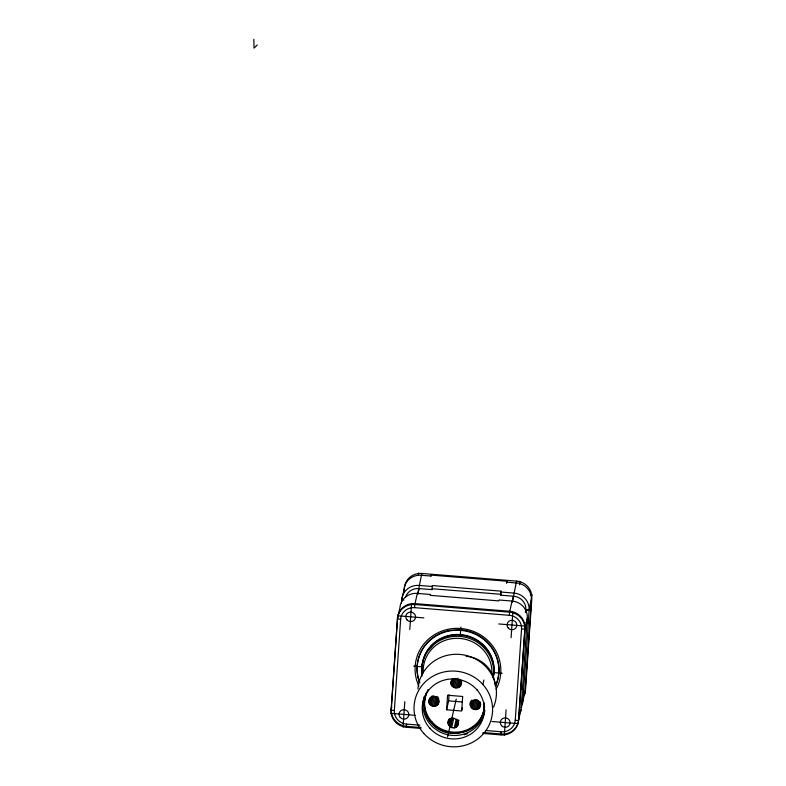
<?xml version="1.0" encoding="UTF-8"?>
<svg xmlns="http://www.w3.org/2000/svg" width="786" height="786" viewBox="0 0 786 786"><rect width="100%" height="100%" fill="white"/><g stroke="black" fill="none" stroke-linecap="round" stroke-linejoin="round"><path stroke-width="1.18" d="M525.706 612.333L525.873 609.877A13.126 12.605 12.8 0 0 513.671 596.23L500.603 595.169L501.016 591.141L432.408 585.59L432.212 586.474L419.144 585.423A16.398 15.759 12.8 0 0 401.715 599.836L401.479 603.275M501.281 734.026L501.301 731.766A13.126 12.605 12.8 0 0 515.243 720.231L518.505 720.497L524.812 629.222A16.398 15.759 12.8 0 0 509.564 612.166L414.821 604.503A16.398 15.759 12.8 0 0 397.402 618.926L391.084 710.19A16.398 15.759 12.8 0 0 406.333 727.247L420.913 728.426M403.876 591.897L404.309 587.584A16.398 15.759 12.8 0 1 419.311 575.165L431.259 576.02M521.167 707.331A16.398 15.759 12.8 0 0 522.828 701.407L525.136 691.189L525.775 681.747M421.109 727.541L406.431 726.352A16.408 15.759 12.8 0 1 391.281 709.414L397.608 617.934L399.907 607.824A16.398 15.759 12.8 0 1 417.337 593.401L430.404 594.462L430.197 595.346L498.815 600.897L499.012 600.003L512.079 601.064A16.398 15.759 12.8 0 1 527.327 618.12L521.02 709.394A16.398 15.759 12.8 0 1 520.185 713.423M419.911 725.183L406.549 724.103A13.126 12.605 12.8 0 1 394.356 710.456L400.663 619.191A13.126 12.605 12.8 0 1 414.605 607.657L509.348 615.31A13.126 12.605 12.8 0 1 521.55 628.957L524.812 629.222M404.171 591.534L404.426 587.879A16.398 15.759 12.8 0 1 421.846 573.466L516.598 581.119A16.398 15.759 12.8 0 1 531.847 598.175L525.539 689.45A16.398 15.759 12.8 0 1 523.879 695.374M403.061 727.109L404.819 701.682M409.801 629.547L411.559 604.12M406.333 727.247L406.549 724.103M414.605 607.657L414.821 604.503M418.427 575.431L418.594 573.073M421.709 575.558L421.846 573.466M405.655 596.879A13.126 12.605 12.8 0 1 418.928 588.567L431.995 589.628L432.408 585.59M446.586 709.787L447.588 695.246L462.689 696.465L461.687 711.006L446.586 709.787L448.619 700.876L449.042 694.814M460.311 635.569L460.901 627.09M484.382 703.146C484.235 750.581 410.489 737.268 426.69 692.957M500.603 595.169L501.016 591.141M482.859 733.436L501.085 734.91L501.301 731.766L485.512 730.489M509.348 615.31L509.564 612.166M504.337 735.303L506.096 709.866M511.087 637.731L512.845 612.304M516.451 583.222L516.598 581.119M519.625 584.804L519.87 581.257M515.243 720.231L521.55 628.957M522.828 701.407L528.467 621.844L528.271 622.728L526.089 622.551M528.271 622.728L529.135 610.142L531.454 597.861A16.398 15.759 12.8 0 0 518.328 583.173L506.4 582.092M531.454 599.924L525.746 682.091M506.577 583.3L506.95 581.237L431.101 575.106L430.905 575.991M461.588 681.364C462.286 693.665 443.864 685.844 453.787 678.711M448.187 722.698C448.639 715.545 460.508 718.05 458.061 724.771C455.241 731.884 444.522 725.625 448.953 719.259M460.832 684.803L460.999 682.277L459.839 679.988M470.323 704.403C470.765 697.251 482.633 699.746 480.187 706.476C477.377 713.58 466.648 707.331 471.079 700.965M404.033 589.618L401.715 599.836L403.896 600.013M415.018 603.619L417.337 593.401M421.453 575.205L417.631 594.275M391.29 709.306L391.801 707.036M417.847 594.275L419.135 588.576M431.995 589.628L432.192 588.743L500.8 594.285M506.754 582.121L506.95 581.237M509.77 611.282L512.079 601.064M516.206 582.868L512.384 601.929M512.167 601.899L513.455 596.201M525.353 612.363L525.873 609.877L529.135 610.142A16.398 15.759 12.8 0 0 513.887 593.076L500.82 592.025M525.019 628.338L527.327 618.12M518.711 719.603L521.02 709.394M428.91 702.311C427.535 696.042 437.851 694.402 438.873 700.581C440.248 706.85 429.932 708.481 428.91 702.311L429.922 697.929M429.343 703.529L430.846 696.956M430.07 704.6L432.084 695.836M431.072 705.464L433.322 695.61M432.261 706.044L434.511 696.19M433.558 706.319L435.817 696.465M434.874 706.26L437.134 696.406M484.127 703.156C487.251 730.479 448.226 743.998 431.652 723.258L431.966 721.882M436.132 705.877L438.136 697.113M437.232 705.18L438.735 698.616M438.107 704.236L438.863 700.955M450.958 682.729L451.724 679.291M451.046 684.007L452.048 679.625M451.469 685.225L452.972 678.652M452.205 686.306L453.964 678.632M453.198 687.16L455.202 678.397M454.387 687.75L456.391 678.986M455.684 688.025L457.943 678.161M448.275 723.975L449.533 718.502M457.01 687.956L459.014 679.202M448.698 725.193L450.201 718.62M449.435 726.274L451.439 717.51M458.267 687.573L460.016 679.91M447.598 736.924L456.263 699.059M459.368 686.885L460.871 680.312M450.427 727.129L452.431 718.375M460.242 685.942L461.244 681.56M451.616 727.718L453.876 717.864M454.239 727.934L456.244 719.17M455.497 727.541L457.246 719.878M456.597 726.853L458.1 720.281M458.228 722.246L458.729 720.055M457.472 725.91L458.719 720.428M458.061 724.771L458.562 722.58M461.942 709.896L462.453 707.665M470.401 705.681L471.659 700.198M470.834 706.899L472.337 700.326M471.561 707.97L473.319 700.306M472.563 708.834L474.567 700.071M473.742 709.414L476.002 699.56M475.049 709.689L477.299 699.835M476.365 709.63L478.369 700.866M482.879 684.488L483.891 680.047M477.623 709.247L479.381 701.574M478.723 708.55L480.226 701.977M479.598 707.606L480.6 703.224M480.187 706.476L480.688 704.285M525.136 691.189L524.861 693.232A16.398 15.759 12.8 0 1 524.301 695.217M427.329 691.169L428.419 689.607C421.718 699.953 423.654 714.16 431.652 723.258M257.248 44.969L254.045 48.093L253.809 39.3M525.873 610.083L529.135 610.142M530.236 594.884L532.191 595.041M397.48 615.762L423.88 617.894M498.766 623.956L525.166 626.088M397.402 618.926L400.663 619.191M413.711 666.135L422.131 666.813M493.775 672.6L502.185 673.288M521.521 688.644L523.702 688.821M448.619 700.876L462.561 702.006M391.084 710.19L394.356 710.456M390.74 713.334L415.175 715.309M492.016 721.519L518.416 723.651M483.066 732.552L501.389 734.036A16.408 15.759 12.8 0 0 518.701 719.711L525.019 628.23A16.408 15.759 12.8 0 0 509.878 611.282L414.92 603.609A16.408 15.759 12.8 0 0 397.608 617.934M476.719 689.577L477.524 690.275M501.301 731.766L501.389 734.036M484.598 706.634A30.182 28.994 12.9 0 1 448.187 731.393A30.182 28.994 12.9 0 1 426.12 693.281M417.946 688.988A39.359 37.816 12.9 0 1 465.97 655.396A39.359 37.816 12.9 0 1 493.539 707.066M484.893 710.22A31.165 29.937 12.9 0 1 447.43 734.664A31.165 29.937 12.9 0 1 424.312 696.357M467.67 733.564A32.806 31.519 12.9 0 1 464.221 734.763M466.098 656.31A31.165 29.947 12.9 0 1 495.111 685.363M418.928 686.237A42.975 41.294 12.8 0 1 458.926 628.368A42.975 41.294 12.8 0 1 496.123 689.214M422.229 671.951A36.087 34.672 12.8 0 1 460.468 634.557A36.087 34.672 12.8 0 1 493.136 677.689M422.111 676.078A36.087 34.672 12.8 0 1 427.722 651.211L433.931 644.5A36.087 34.672 12.8 0 1 475.176 640.983A36.087 34.672 12.8 0 1 493.186 677.316M423.241 673.042A34.446 33.091 12.8 0 1 457.59 638.32A34.446 33.091 12.8 0 1 491.859 674.25M495.524 685.726A41.01 39.398 12.8 0 0 460.793 629.832L450.132 630.323A41.01 39.398 12.8 0 0 419.911 682.818M422.239 673.622A36.087 34.672 12.8 0 1 459.162 635.009A36.087 34.672 12.8 0 1 493.274 677.11M518.505 720.497A16.398 15.759 12.8 0 1 501.085 734.91M419.38 682.258A41.01 39.398 12.8 0 1 459.476 630.284A41.01 39.398 12.8 0 1 495.406 686.257M423.742 733.387A39.359 37.816 12.9 0 0 490.493 721.784A39.359 37.816 12.9 0 0 445.691 671.637A39.359 37.816 12.9 0 0 423.742 733.387M429.903 728.298A31.165 29.937 12.9 0 0 482.751 719.111A31.165 29.937 12.9 0 0 447.273 679.409A31.165 29.937 12.9 0 0 429.903 728.298M501.527 725.645A4.922 4.726 12.8 0 0 509.868 724.191A4.922 4.726 12.8 0 0 504.268 717.923A4.922 4.726 12.8 0 0 501.527 725.645M508.267 628.073A4.922 4.726 12.8 0 0 516.618 626.619A4.922 4.726 12.8 0 0 511.008 620.36A4.922 4.726 12.8 0 0 508.267 628.073M400.241 717.451A4.922 4.726 12.8 0 0 408.592 715.997A4.922 4.726 12.8 0 0 402.982 709.738A4.922 4.726 12.8 0 0 400.241 717.451M406.991 619.889A4.922 4.726 12.8 0 0 415.332 618.435A4.922 4.726 12.8 0 0 409.732 612.166A4.922 4.726 12.8 0 0 406.991 619.889"/></g></svg>
